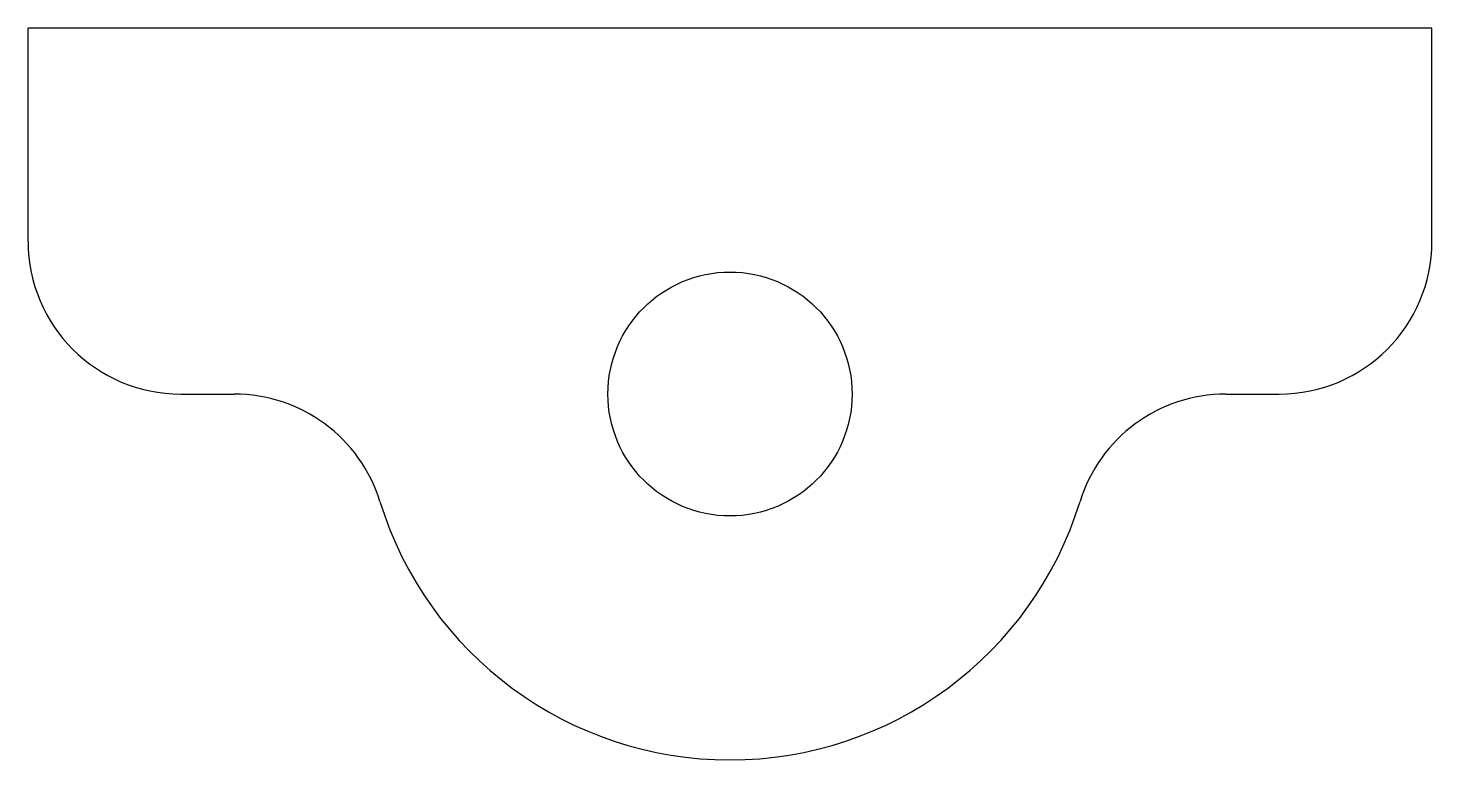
# Model space of a CAD drawing. Header units: millimetres. Extents: x 77 to 123, y 58 to 82.
import ezdxf

# ---------------------------------------------------------------- set-up
doc = ezdxf.new("R2010")
doc.units = ezdxf.units.MM
doc.layers.get('0').update_dxf_attribs({"linetype": 'CONTINUOUS', "lineweight": 25, "true_color": 0x000000})

msp = doc.modelspace()

# ---------------------------------------------------------------- linework, layer by layer
for p, q in [((77, 75), (77, 82)), ((123, 82), (77, 82)), ((123, 75), (123, 82)), ((82, 70), (83.752, 70)), ((116.248, 70), (118, 70))]:
    msp.add_line(p, q)
msp.add_circle((100, 70), 4)
for centre, radius, start, end in [((82, 75), 5, 180, 270), ((118, 75), 5, 270, 0), ((83.752, 65), 5, 17.1046, 90), ((116.248, 65), 5, 90, 162.8954), ((100, 70), 12, 197.1046, 342.8954)]:
    msp.add_arc(centre, radius, start, end)

doc.saveas('drawing.dxf')
